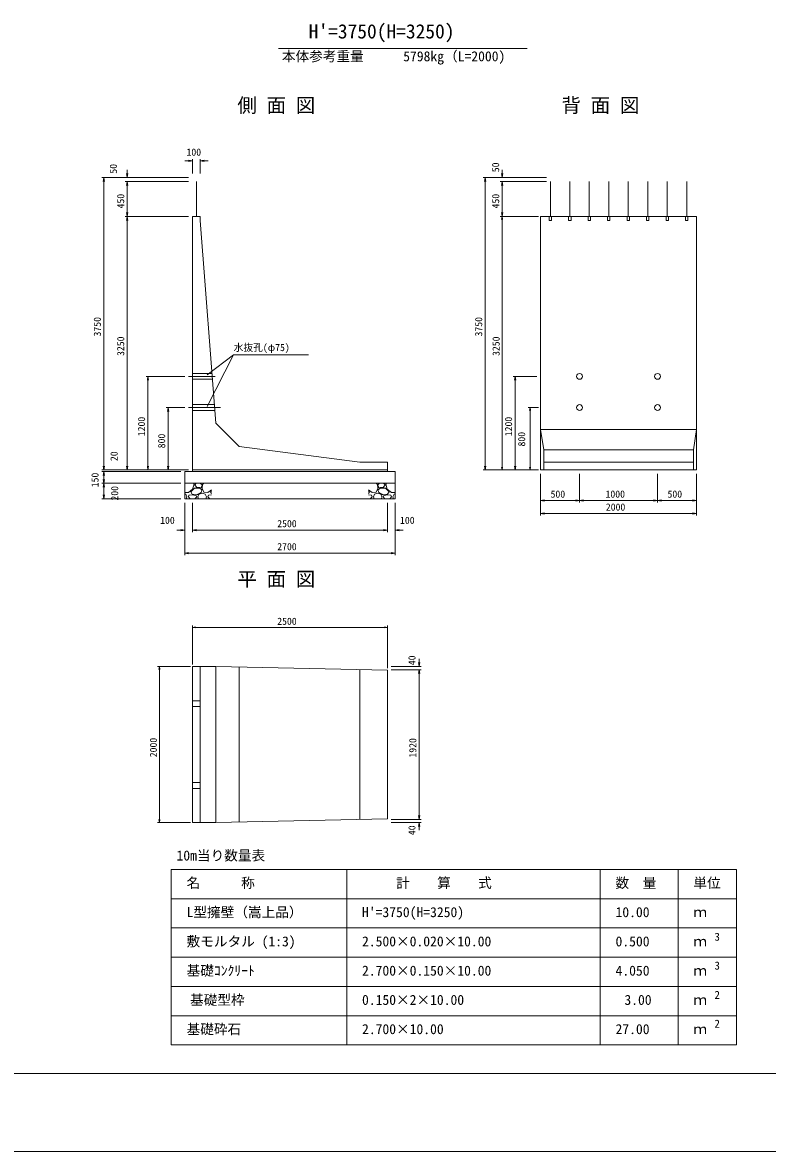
# Model space of a CAD drawing. Units: millimetres on the paper. Extents: x 0 to 841, y 0 to 594.
# Drawn here: x 216 to 407, y 0 to 289.5 of the extents above; entities that cross this region are included whole.
import ezdxf
from ezdxf.enums import TextEntityAlignment as Align

# ---------------------------------------------------------------- set-up
doc = ezdxf.new("R2010")
doc.units = ezdxf.units.MM
for name, color, linetype, lineweight in [('0_2', 7, 'Continuous', 9), ('D-MTR-FRAM（材料表図枠）', 2, 'Continuous', 18), ('D-STR-DIM（寸法）', 7, 'Continuous', 18), ('D-STR-HTXT（旗揚げ）', 7, 'Continuous', 18), ('D-STR-STR1（構造物）', 7, 'Continuous', 18), ('D-STR-STRn（構造物）', 7, 'Continuous', 18), ('D-STR（構造物外形線）', 1, 'Continuous', 18), ('D-TTL(外枠）', 2, 'Continuous', 18), ('DEFPOINTS_3', 8, 'Continuous', 18)]:
    doc.layers.add(name, color=color, linetype=linetype, lineweight=lineweight)
for name, color, linetype in [('D-MTR-TXT(文字列）', 7, 'Continuous'), ('D-MTR（材料表タイトル）', 7, 'Continuous'), ('D-STR-TXT（文字）', 7, 'Continuous'), ('D-TTL-TXT（文字）', 7, 'Continuous')]:
    doc.layers.add(name, color=color, linetype=linetype)
doc.styles.add('ＭＳ ゴシック', font='')
doc.styles.get('ＭＳ ゴシック').set_extended_font_data('MS Gothic')

msp = doc.modelspace()

# ---------------------------------------------------------------- linework, layer by layer
at = {"layer": '0_2'}
for p, q in [((258.562, 254.18), (259.562, 254.014)), ((259.562, 254.014), (258.562, 253.847)), ((259.562, 254.014), (258.562, 254.014)), ((261.562, 254.014), (262.562, 254.18)), ((262.562, 253.847), (261.562, 254.014)), ((261.562, 254.014), (262.562, 254.014)), ((236.641, 248.766), (236.807, 249.766)), ((236.807, 249.766), (236.974, 248.766)), ((236.807, 249.766), (236.807, 248.766)), ((242.801, 249.766), (242.634, 250.766)), ((242.967, 250.766), (242.801, 249.766)), ((242.801, 249.766), (242.801, 250.766)), ((334.456, 248.766), (334.623, 249.766)), ((334.623, 249.766), (334.79, 248.766)), ((334.623, 249.766), (334.623, 248.766)), ((338.988, 249.766), (338.822, 250.766)), ((339.155, 250.766), (338.988, 249.766)), ((338.988, 249.766), (338.988, 250.766)), ((242.634, 247.766), (242.801, 248.766)), ((242.801, 248.766), (242.967, 247.766)), ((242.801, 248.766), (242.801, 247.766)), ((338.822, 247.766), (338.988, 248.766)), ((338.988, 248.766), (339.155, 247.766)), ((338.988, 248.766), (338.988, 247.766)), ((242.801, 239.766), (242.634, 240.766)), ((242.967, 240.766), (242.801, 239.766)), ((242.801, 239.766), (242.801, 240.766)), ((338.988, 239.766), (338.822, 240.766)), ((339.155, 240.766), (338.988, 239.766)), ((338.988, 239.766), (338.988, 240.766)), ((242.634, 238.766), (242.801, 239.766)), ((242.801, 239.766), (242.967, 238.766)), ((242.801, 239.766), (242.801, 238.766)), ((338.863, 239.016), (338.988, 239.766)), ((338.988, 239.766), (339.113, 239.016)), ((247.979, 197.766), (248.146, 198.766)), ((248.146, 198.766), (248.313, 197.766)), ((248.146, 198.766), (248.146, 197.766)), ((342.131, 197.766), (342.297, 198.766)), ((342.297, 198.766), (342.464, 197.766)), ((342.297, 198.766), (342.297, 197.766)), ((253.137, 189.766), (253.303, 190.766)), ((253.303, 190.766), (253.47, 189.766)), ((253.303, 190.766), (253.303, 189.766)), ((346.037, 190.016), (346.162, 190.766)), ((346.162, 190.766), (346.287, 190.016)), ((236.807, 174.766), (236.641, 175.766)), ((236.641, 173.366), (236.807, 174.366)), ((236.807, 174.766), (236.807, 175.766)), ((236.974, 175.766), (236.807, 174.766)), ((236.807, 174.366), (236.974, 173.366)), ((236.807, 174.366), (236.807, 173.366)), ((242.801, 174.766), (242.634, 175.766)), ((242.967, 175.766), (242.801, 174.766)), ((242.801, 174.766), (242.801, 175.766)), ((248.146, 174.766), (247.979, 175.766)), ((248.313, 175.766), (248.146, 174.766)), ((248.146, 174.766), (248.146, 175.766)), ((253.303, 174.766), (253.137, 175.766)), ((253.47, 175.766), (253.303, 174.766)), ((253.303, 174.766), (253.303, 175.766)), ((334.623, 174.766), (334.456, 175.766)), ((334.79, 175.766), (334.623, 174.766)), ((334.623, 174.766), (334.623, 175.766)), ((338.988, 174.766), (338.863, 175.516)), ((339.113, 175.516), (338.988, 174.766)), ((342.297, 174.766), (342.131, 175.766)), ((342.464, 175.766), (342.297, 174.766)), ((342.297, 174.766), (342.297, 175.766)), ((346.162, 174.766), (346.037, 175.516)), ((346.287, 175.516), (346.162, 174.766)), ((236.807, 171.366), (236.641, 172.366)), ((236.641, 170.366), (236.807, 171.366)), ((236.974, 172.366), (236.807, 171.366)), ((236.807, 171.366), (236.807, 172.366)), ((236.807, 171.366), (236.974, 170.366)), ((236.807, 171.366), (236.807, 170.366)), ((236.807, 167.366), (236.641, 168.366)), ((236.974, 168.366), (236.807, 167.366)), ((236.807, 167.366), (236.807, 168.366)), ((348.851, 166.911), (349.851, 167.077)), ((349.851, 166.744), (348.851, 166.911)), ((348.851, 166.911), (349.851, 166.911)), ((357.851, 167.077), (358.851, 166.911)), ((358.851, 166.911), (357.851, 166.744)), ((358.851, 166.911), (357.851, 166.911)), ((358.851, 166.911), (359.851, 167.077)), ((359.851, 166.744), (358.851, 166.911)), ((358.851, 166.911), (359.851, 166.911)), ((377.851, 167.077), (378.851, 166.911)), ((378.851, 166.911), (377.851, 166.744)), ((378.851, 166.911), (377.851, 166.911)), ((378.851, 166.911), (379.851, 167.077)), ((379.851, 166.744), (378.851, 166.911)), ((378.851, 166.911), (379.851, 166.911)), ((387.851, 167.077), (388.851, 166.911)), ((388.851, 166.911), (387.851, 166.744)), ((388.851, 166.911), (387.851, 166.911)), ((348.851, 163.59), (349.851, 163.757)), ((349.851, 163.423), (348.851, 163.59)), ((348.851, 163.59), (349.851, 163.59)), ((387.851, 163.757), (388.851, 163.59)), ((388.851, 163.59), (387.851, 163.423)), ((388.851, 163.59), (387.851, 163.59)), ((256.562, 159.51), (257.562, 159.343)), ((257.562, 159.343), (256.562, 159.176)), ((257.562, 159.343), (256.562, 159.343)), ((259.562, 159.343), (260.562, 159.51)), ((260.562, 159.176), (259.562, 159.343)), ((259.562, 159.343), (260.562, 159.343)), ((308.562, 159.51), (309.562, 159.343)), ((309.562, 159.343), (308.562, 159.176)), ((309.562, 159.343), (308.562, 159.343)), ((311.562, 159.343), (312.562, 159.51)), ((312.562, 159.176), (311.562, 159.343)), ((311.562, 159.343), (312.562, 159.343)), ((257.562, 153.439), (258.562, 153.606)), ((310.562, 153.606), (311.562, 153.439)), ((258.562, 153.272), (257.562, 153.439)), ((257.562, 153.439), (258.562, 153.439)), ((311.562, 153.439), (310.562, 153.272)), ((311.562, 153.439), (310.562, 153.439)), ((259.562, 134.4), (260.312, 134.525)), ((260.312, 134.275), (259.562, 134.4)), ((308.812, 134.525), (309.562, 134.4)), ((309.562, 134.4), (308.812, 134.275)), ((317.72, 124.35), (317.554, 125.35)), ((317.887, 125.35), (317.72, 124.35)), ((317.72, 124.35), (317.72, 125.35)), ((250.963, 123.6), (251.088, 124.35)), ((251.088, 124.35), (251.213, 123.6)), ((317.554, 122.55), (317.72, 123.55)), ((317.72, 123.55), (317.887, 122.55)), ((317.72, 123.55), (317.72, 122.55)), ((251.088, 84.35), (250.963, 85.1)), ((251.213, 85.1), (251.088, 84.35)), ((317.72, 85.15), (317.554, 86.15)), ((317.554, 83.35), (317.72, 84.35)), ((317.887, 86.15), (317.72, 85.15)), ((317.72, 85.15), (317.72, 86.15)), ((317.72, 84.35), (317.887, 83.35)), ((317.72, 84.35), (317.72, 83.35))]:
    msp.add_line(p, q, dxfattribs=at)
at = {"layer": '0_2', "lineweight": 18}
for p, q in [((338.988, 239.766), (338.988, 239.666)), ((346.162, 190.766), (346.162, 190.666)), ((338.988, 174.766), (338.988, 174.866)), ((346.162, 174.766), (346.162, 174.866)), ((259.562, 134.4), (259.662, 134.4)), ((309.562, 134.4), (309.462, 134.4)), ((251.088, 124.35), (251.088, 124.25)), ((251.088, 84.35), (251.088, 84.45))]:
    msp.add_line(p, q, dxfattribs=at)
at = {"layer": 'D-MTR-FRAM（材料表図枠）'}
for p, q in [((254.123, 72.316), (399.123, 72.316)), ((254.123, 27.316), (254.123, 72.316)), ((299.123, 27.316), (299.123, 72.316)), ((364.123, 27.316), (364.123, 72.316)), ((384.123, 27.316), (384.123, 72.316)), ((399.123, 27.316), (399.123, 72.316)), ((254.123, 64.816), (399.123, 64.816)), ((254.123, 57.316), (399.123, 57.316)), ((254.123, 49.816), (399.123, 49.816)), ((254.123, 42.316), (399.123, 42.316)), ((254.123, 34.816), (399.123, 34.816)), ((254.123, 27.316), (399.123, 27.316))]:
    msp.add_line(p, q, dxfattribs=at)
at = {"layer": 'D-STR-DIM（寸法）'}
for p, q in [((258.562, 254.014), (257.562, 254.014)), ((259.562, 250.766), (259.562, 254.514)), ((261.562, 250.766), (261.562, 254.514)), ((262.562, 254.014), (263.562, 254.014)), ((258.562, 249.766), (236.307, 249.766)), ((258.562, 249.766), (242.301, 249.766)), ((242.801, 250.766), (242.801, 251.766)), ((350.351, 249.766), (334.123, 249.766)), ((350.351, 249.766), (338.488, 249.766)), ((338.988, 250.766), (338.988, 251.766)), ((236.807, 175.766), (236.807, 248.766)), ((258.562, 248.766), (242.301, 248.766)), ((242.801, 240.766), (242.801, 247.766)), ((334.623, 248.766), (334.623, 175.766)), ((350.351, 248.766), (338.488, 248.766)), ((350.351, 248.766), (338.488, 248.766)), ((338.988, 247.766), (338.988, 246.766)), ((338.988, 240.766), (338.988, 247.766)), ((258.562, 239.766), (242.301, 239.766)), ((258.562, 239.766), (242.301, 239.766)), ((242.801, 238.766), (242.801, 175.766)), ((347.851, 239.766), (338.488, 239.766)), ((348.351, 239.766), (338.488, 239.766)), ((338.988, 239.666), (338.988, 174.866)), ((257.562, 198.766), (247.646, 198.766)), ((248.146, 197.766), (248.146, 175.766)), ((347.851, 198.766), (341.797, 198.766)), ((342.297, 175.766), (342.297, 197.766)), ((257.562, 190.766), (252.803, 190.766)), ((253.303, 189.766), (253.303, 175.766)), ((348.351, 190.766), (345.662, 190.766)), ((346.162, 174.866), (346.162, 190.666)), ((236.807, 175.766), (236.807, 176.766)), ((258.562, 174.766), (236.307, 174.766)), ((258.562, 174.766), (236.307, 174.766)), ((256.562, 174.366), (236.307, 174.366)), ((258.562, 174.766), (247.646, 174.766)), ((347.851, 174.766), (334.123, 174.766)), ((348.351, 174.766), (338.488, 174.766)), ((348.851, 173.766), (348.851, 163.09)), ((358.851, 173.766), (358.851, 166.411)), ((378.851, 173.766), (378.851, 166.411)), ((388.851, 173.766), (388.851, 163.09)), ((256.562, 171.366), (236.307, 171.366)), ((236.807, 173.366), (236.807, 172.366)), ((236.807, 170.366), (236.807, 168.366)), ((256.562, 167.366), (236.307, 167.366)), ((257.562, 166.366), (257.562, 152.939)), ((259.562, 166.366), (259.562, 158.843)), ((309.562, 166.366), (309.562, 158.843)), ((311.562, 166.366), (311.562, 152.939)), ((349.851, 166.911), (357.851, 166.911)), ((359.851, 166.911), (377.851, 166.911)), ((379.851, 166.911), (387.851, 166.911)), ((349.851, 163.59), (387.851, 163.59)), ((256.562, 159.343), (255.562, 159.343)), ((260.562, 159.343), (308.562, 159.343)), ((312.562, 159.343), (313.562, 159.343)), ((310.562, 153.439), (258.562, 153.439)), ((317.72, 125.35), (317.72, 126.35)), ((259.062, 124.35), (250.588, 124.35)), ((251.088, 84.45), (251.088, 124.25)), ((310.559, 124.35), (318.22, 124.35)), ((310.562, 123.55), (318.22, 123.55)), ((317.72, 122.55), (317.72, 86.15)), ((259.062, 84.35), (250.588, 84.35)), ((310.562, 85.15), (318.22, 85.15)), ((310.563, 84.35), (318.22, 84.35)), ((317.72, 83.35), (317.72, 82.35))]:
    msp.add_line(p, q, dxfattribs=at)
at = {"layer": 'D-STR-HTXT（旗揚げ）'}
for p, q in [((281.662, 282.879), (345.446, 282.879)), ((263.336, 199.15), (270.05, 204.268)), ((263.336, 191.084), (270.05, 204.268)), ((289.348, 204.268), (270.05, 204.268)), ((259.562, 124.85), (259.562, 134.9)), ((309.462, 134.4), (259.662, 134.4)), ((309.562, 123.914), (309.562, 134.9))]:
    msp.add_line(p, q, dxfattribs=at)
at = {"layer": 'D-STR-STR1（構造物）', "color": 4}
msp.add_line((260.562, 239.766), (260.562, 248.766), dxfattribs=at)
at = {"layer": 'D-STR-STR1（構造物）'}
for centre in [(358.851, 198.766), (378.851, 198.766), (358.851, 190.766), (378.851, 190.766)]:
    msp.add_circle(centre, 0.75, dxfattribs=at)
at = {"layer": 'D-STR-STRn（構造物）'}
for p, q in [((258.562, 198.766), (265.356, 198.766)), ((259.562, 199.516), (264.581, 199.516)), ((259.562, 198.016), (264.696, 198.016)), ((259.562, 191.516), (265.196, 191.516)), ((258.562, 190.766), (266.739, 190.766)), ((259.562, 190.016), (265.312, 190.016)), ((257.562, 174.366), (311.562, 174.366)), ((257.562, 167.366), (257.562, 174.366)), ((259.562, 174.766), (259.562, 174.366)), ((309.562, 174.766), (309.562, 174.366)), ((311.562, 167.366), (311.562, 174.366)), ((257.562, 171.366), (311.562, 171.366)), ((259.602, 169.839), (260.002, 171.089)), ((260.002, 171.087), (259.832, 171.366)), ((260.151, 170.987), (260.551, 170.387)), ((260.53, 171.366), (260.152, 170.988)), ((261.655, 171.339), (261.478, 171.366)), ((262.054, 170.984), (261.654, 171.334)), ((262.102, 171.036), (262.052, 169.986)), ((262.052, 170.687), (262.052, 170.987)), ((262.463, 171.366), (262.104, 171.037)), ((306.66, 171.366), (307.02, 171.037)), ((307.021, 171.036), (307.071, 169.986)), ((307.069, 170.984), (307.469, 171.334)), ((307.072, 170.687), (307.072, 170.987)), ((307.469, 171.339), (307.645, 171.366)), ((308.972, 170.987), (308.572, 170.387)), ((308.594, 171.366), (308.972, 170.988)), ((309.121, 171.087), (309.291, 171.366)), ((309.521, 169.839), (309.121, 171.089)), ((257.562, 169.03), (258.5, 168.985)), ((257.562, 168.645), (257.851, 168.537)), ((257.852, 168.537), (258.152, 167.887)), ((258.501, 168.998), (259.601, 169.848)), ((258.502, 167.887), (258.652, 168.287)), ((259.605, 168.383), (258.655, 168.283)), ((259.153, 169.134), (260.053, 170.134)), ((259.503, 168.537), (259.153, 169.137)), ((260.75, 168.443), (259.5, 168.543)), ((260.601, 168.138), (259.601, 168.388)), ((260.052, 170.137), (261.352, 170.137)), ((260.552, 170.386), (261.802, 170.236)), ((260.652, 167.888), (260.602, 168.138)), ((261.805, 168.981), (260.755, 168.431)), ((260.954, 167.888), (261.254, 168.588)), ((261.252, 168.587), (262.052, 168.837)), ((261.351, 170.141), (262.001, 169.691)), ((261.798, 170.236), (262.048, 170.686)), ((262, 169.688), (261.8, 168.988)), ((262.051, 169.987), (262.451, 169.037)), ((262.051, 168.837), (262.851, 168.537)), ((262.45, 169.035), (263.5, 168.985)), ((262.852, 168.537), (263.152, 167.887)), ((263.501, 168.998), (264.403, 169.695)), ((263.502, 167.887), (263.652, 168.287)), ((264.403, 168.361), (263.655, 168.283)), ((264.153, 169.134), (264.403, 169.411)), ((264.403, 168.708), (264.153, 169.137)), ((305.623, 168.998), (304.721, 169.695)), ((304.97, 169.134), (304.721, 169.411)), ((304.721, 168.708), (304.971, 169.137)), ((304.721, 168.361), (305.469, 168.283)), ((305.622, 167.887), (305.472, 168.287)), ((306.674, 169.035), (305.624, 168.985)), ((306.271, 168.537), (305.971, 167.887)), ((307.073, 168.837), (306.273, 168.537)), ((307.072, 169.987), (306.672, 169.037)), ((307.872, 168.587), (307.072, 168.837)), ((307.325, 170.236), (307.075, 170.686)), ((307.772, 170.141), (307.122, 169.691)), ((307.123, 169.688), (307.323, 168.988)), ((307.318, 168.981), (308.368, 168.431)), ((308.571, 170.386), (307.321, 170.236)), ((309.072, 170.137), (307.772, 170.137)), ((308.17, 167.888), (307.87, 168.588)), ((308.374, 168.443), (309.624, 168.543)), ((308.471, 167.888), (308.521, 168.138)), ((308.523, 168.138), (309.523, 168.388)), ((309.97, 169.134), (309.07, 170.134)), ((309.519, 168.383), (310.469, 168.283)), ((310.623, 168.998), (309.523, 169.848)), ((309.621, 168.537), (309.971, 169.137)), ((310.622, 167.887), (310.472, 168.287)), ((311.562, 169.03), (310.624, 168.985)), ((311.271, 168.537), (310.971, 167.887)), ((311.562, 168.645), (311.273, 168.537)), ((257.562, 167.366), (311.562, 167.366)), ((257.967, 167.366), (258.153, 167.885)), ((258.983, 167.366), (258.502, 167.891)), ((260.199, 167.39), (259.919, 167.366)), ((260.653, 167.884), (260.203, 167.384)), ((260.901, 167.887), (261.125, 167.366)), ((262.967, 167.366), (263.153, 167.885)), ((263.983, 167.366), (263.502, 167.891)), ((305.14, 167.366), (305.622, 167.891)), ((306.156, 167.366), (305.971, 167.885)), ((308.222, 167.887), (307.998, 167.366)), ((308.47, 167.884), (308.92, 167.384)), ((308.925, 167.39), (309.204, 167.366)), ((310.14, 167.366), (310.622, 167.891)), ((311.156, 167.366), (310.971, 167.885))]:
    msp.add_line(p, q, dxfattribs=at)
at = {"layer": 'D-STR（構造物外形線）', "color": 4}
for p, q in [((351.351, 239.766), (351.351, 248.766)), ((356.351, 239.766), (356.351, 248.766)), ((361.351, 239.766), (361.351, 248.766)), ((366.351, 239.766), (366.351, 248.766)), ((371.351, 239.766), (371.351, 248.766)), ((376.351, 239.766), (376.351, 248.766)), ((381.351, 239.766), (381.351, 248.766)), ((386.351, 239.766), (386.351, 248.766))]:
    msp.add_line(p, q, dxfattribs=at)
at = {"layer": 'D-STR（構造物外形線）'}
for p, q in [((259.562, 174.766), (259.562, 239.766)), ((259.562, 239.766), (261.562, 239.766)), ((261.562, 239.766), (261.562, 238.766)), ((261.562, 238.766), (265.562, 186.766)), ((348.851, 239.766), (348.851, 174.766)), ((348.851, 239.766), (388.851, 239.766)), ((351.051, 238.766), (351.051, 239.766)), ((351.051, 238.766), (351.651, 238.766)), ((351.651, 238.766), (351.651, 239.766)), ((356.051, 238.766), (356.051, 239.766)), ((356.051, 238.766), (356.651, 238.766)), ((356.651, 238.766), (356.651, 239.766)), ((361.051, 238.766), (361.051, 239.766)), ((361.051, 238.766), (361.651, 238.766)), ((361.651, 238.766), (361.651, 239.766)), ((366.051, 238.766), (366.051, 239.766)), ((366.051, 238.766), (366.651, 238.766)), ((366.651, 238.766), (366.651, 239.766)), ((371.051, 238.766), (371.051, 239.766)), ((371.051, 238.766), (371.651, 238.766)), ((371.651, 238.766), (371.651, 239.766)), ((376.051, 238.766), (376.051, 239.766)), ((376.051, 238.766), (376.651, 238.766)), ((376.651, 238.766), (376.651, 239.766)), ((381.051, 238.766), (381.051, 239.766)), ((381.051, 238.766), (381.651, 238.766)), ((381.651, 238.766), (381.651, 239.766)), ((386.051, 238.766), (386.051, 239.766)), ((386.051, 238.766), (386.651, 238.766)), ((386.651, 238.766), (386.651, 239.766)), ((388.851, 239.766), (388.851, 174.766)), ((265.562, 186.766), (271.562, 180.766)), ((348.851, 185.166), (388.851, 185.166)), ((348.851, 185.166), (349.651, 179.97)), ((388.851, 185.17), (388.051, 179.97)), ((271.562, 180.766), (302.462, 176.766)), ((349.651, 174.768), (349.651, 179.97)), ((349.651, 179.966), (388.051, 179.966)), ((388.051, 174.768), (388.051, 179.97)), ((309.562, 176.766), (302.462, 176.766)), ((309.562, 174.766), (309.562, 176.766)), ((349.651, 176.766), (388.051, 176.766)), ((259.562, 174.766), (309.562, 174.766)), ((348.851, 174.766), (388.851, 174.766)), ((259.562, 124.35), (259.562, 84.35)), ((259.562, 124.35), (265.562, 124.35)), ((261.562, 124.35), (261.562, 84.35)), ((265.562, 124.35), (309.562, 123.414)), ((265.562, 124.192), (265.562, 84.509)), ((271.562, 124.223), (271.562, 84.478)), ((302.462, 123.565), (302.462, 85.135)), ((309.562, 123.414), (309.562, 85.286)), ((261.562, 115.6), (259.562, 115.6)), ((261.562, 114.1), (259.562, 114.1)), ((261.562, 94.6), (259.562, 94.6)), ((261.562, 93.1), (259.562, 93.1)), ((259.562, 84.35), (265.562, 84.35)), ((265.562, 84.35), (309.562, 85.286))]:
    msp.add_line(p, q, dxfattribs=at)
at = {"layer": 'D-TTL(外枠）'}
msp.add_line((818, 20), (23, 20), dxfattribs=at)
at = {"layer": 'DEFPOINTS_3'}
msp.add_line((0, 0), (841, 0), dxfattribs=at)

# ---------------------------------------------------------------- texts
at = {"layer": 'D-MTR-TXT(文字列）', "style": 'ＭＳ ゴシック'}
for s, height, p in [('本体参考重量', 2.566, (282.493, 278.812)), ('5798kg（L=2000)', 2.566, (313.613, 278.812)), ('名\u3000\u3000\u3000称', 2.566, (258.046, 66.816)), ('計\u3000\u3000算\u3000\u3000式', 2.566, (311.823, 66.816)), ('数\u3000量', 2.566, (368.046, 66.816)), ('単位', 2.566, (388.046, 66.816)), ('L型擁壁（嵩上品）', 2.566, (258.046, 59.316)), ("H'=3750(H=3250)", 2.566, (303.046, 59.316)), ('10.00', 2.566, (368.073, 59.316)), ('ｍ', 2.566, (388.046, 59.316)), ('敷モルタル (1:3)', 2.566, (258.046, 51.816)), ('2.500×0.020×10.00', 2.566, (303.046, 51.816)), ('0.500', 2.566, (368.073, 51.816)), ('3', 2.053, (393.448, 53.416)), ('ｍ', 2.566, (388.046, 51.816)), ('基礎ｺﾝｸﾘｰﾄ', 2.566, (258.046, 44.316)), ('2.700×0.150×10.00', 2.566, (303.046, 44.316)), ('4.050', 2.566, (368.073, 44.316)), ('ｍ', 2.566, (388.046, 44.316)), ('3', 2.053, (393.448, 46.016)), ('2', 2.053, (393.448, 38.516)), ('基礎型枠', 2.566, (258.946, 36.816)), ('0.150×2×10.00', 2.566, (303.046, 36.816)), ('3.00', 2.566, (370.347, 36.816)), ('ｍ', 2.566, (388.046, 36.816)), ('基礎砕石', 2.566, (258.046, 29.316)), ('2.700×10.00', 2.566, (303.046, 29.316)), ('27.00', 2.566, (368.073, 29.316)), ('ｍ', 2.566, (388.046, 29.316)), ('2', 2.053, (393.448, 31.116))]:
    msp.add_text(s, height=height, dxfattribs=at).set_placement(p, align=Align.BOTTOM_LEFT)
at = {"layer": 'D-MTR（材料表タイトル）', "style": 'ＭＳ ゴシック'}
msp.add_text('10m当り数量表', height=2.566, dxfattribs=at).set_placement((255.465, 73.841), align=Align.BOTTOM_LEFT)
at = {"layer": 'D-STR-DIM（寸法）', "style": 'ＭＳ ゴシック'}
for s, p in [('100', (258.03, 254.814)), ('500', (351.409, 167.111)), ('1000', (365.508, 167.111)), ('500', (381.409, 167.111)), ('2000', (365.59, 163.79)), ('100', (251.266, 160.398)), ('100', (312.794, 160.398)), ('2500', (281.3, 159.543)), ('2700', (281.3, 153.639))]:
    msp.add_text(s, height=1.833, dxfattribs=at).set_placement(p, align=Align.BOTTOM_LEFT)
for s, p in [('50', (240.72, 250.757)), ('50', (338.775, 251.131)), ('450', (242.601, 241.842)), ('450', (338.788, 241.842)), ('3750', (236.607, 209.01)), ('3750', (334.423, 209.01)), ('3250', (242.601, 204.01)), ('3250', (338.888, 204.01)), ('1200', (247.946, 183.422)), ('1200', (342.097, 183.422)), ('800', (253.103, 180.323)), ('800', (345.449, 180.793)), ('20', (240.898, 177.047)), ('150', (236.007, 170.334)), ('200', (241.057, 166.916)), ('40', (317.306, 124.703)), ('2000', (250.988, 101.089)), ('1920', (317.52, 101.006)), ('40', (317.306, 81.12))]:
    msp.add_text(s, height=1.833, rotation=90, dxfattribs=at).set_placement(p, align=Align.BOTTOM_LEFT)
at = {"layer": 'D-STR-HTXT（旗揚げ）', "style": 'ＭＳ ゴシック'}
msp.add_text('2500', height=1.833, dxfattribs=at).set_placement((281.3, 134.5), align=Align.BOTTOM_LEFT)
at = {"layer": 'D-STR-TXT（文字）', "style": 'ＭＳ ゴシック'}
for s, height, p in [('側 面 図', 3.666, (271.07, 265.362)), ('背 面 図', 3.666, (354.209, 265.362)), ('水抜孔(φ75)', 1.833, (270.12, 204.703)), ('平 面 図', 3.666, (271.076, 143.848))]:
    msp.add_text(s, height=height, dxfattribs=at).set_placement(p, align=Align.BOTTOM_LEFT)
at = {"layer": 'D-TTL-TXT（文字）', "style": 'ＭＳ ゴシック'}
msp.add_text("H'=3750(H=3250)", height=3.666, dxfattribs=at).set_placement((289.361, 284.328), align=Align.BOTTOM_LEFT)

doc.saveas('drawing.dxf')
